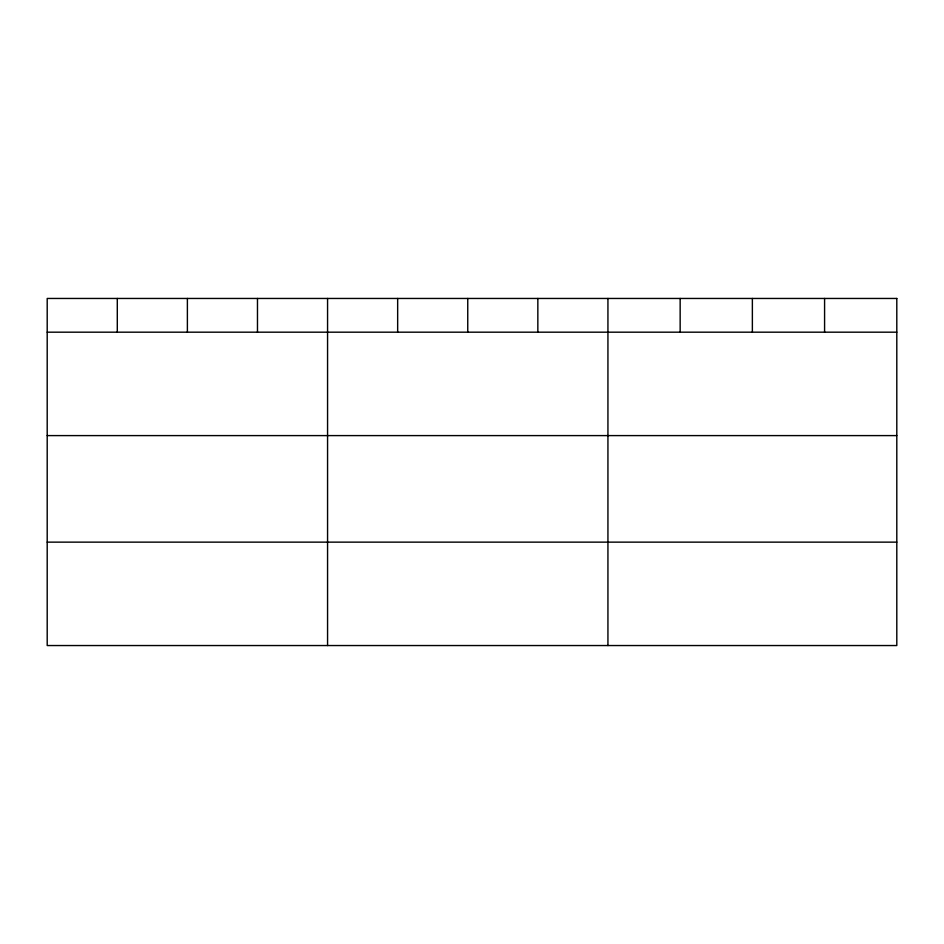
<?xml version="1.0" encoding="UTF-8"?>
<svg xmlns="http://www.w3.org/2000/svg" width="944" height="944" viewBox="0 0 944 944"><rect width="100%" height="100%" fill="white"/><g stroke="black" fill="none" stroke-linecap="round" stroke-linejoin="round"><path stroke-width="1.42" d="M47.2 332.182L896.8 332.182M47.2 435.597L896.8 435.597M47.2 542.139L896.8 542.139M824.584 298.457L824.584 332.182M752.368 298.457L752.368 332.182M680.152 298.457L680.152 332.182M607.936 298.457L607.936 645.543M537.844 298.457L537.844 332.182M467.752 298.457L467.752 332.182M397.66 298.457L397.66 332.182M327.568 298.457L327.568 645.543M257.476 298.457L257.476 332.182M187.384 298.457L187.384 332.182M117.292 298.457L117.292 332.182M896.8 298.457L47.2 298.457L47.2 645.543L896.8 645.543L896.8 298.457"/></g></svg>
